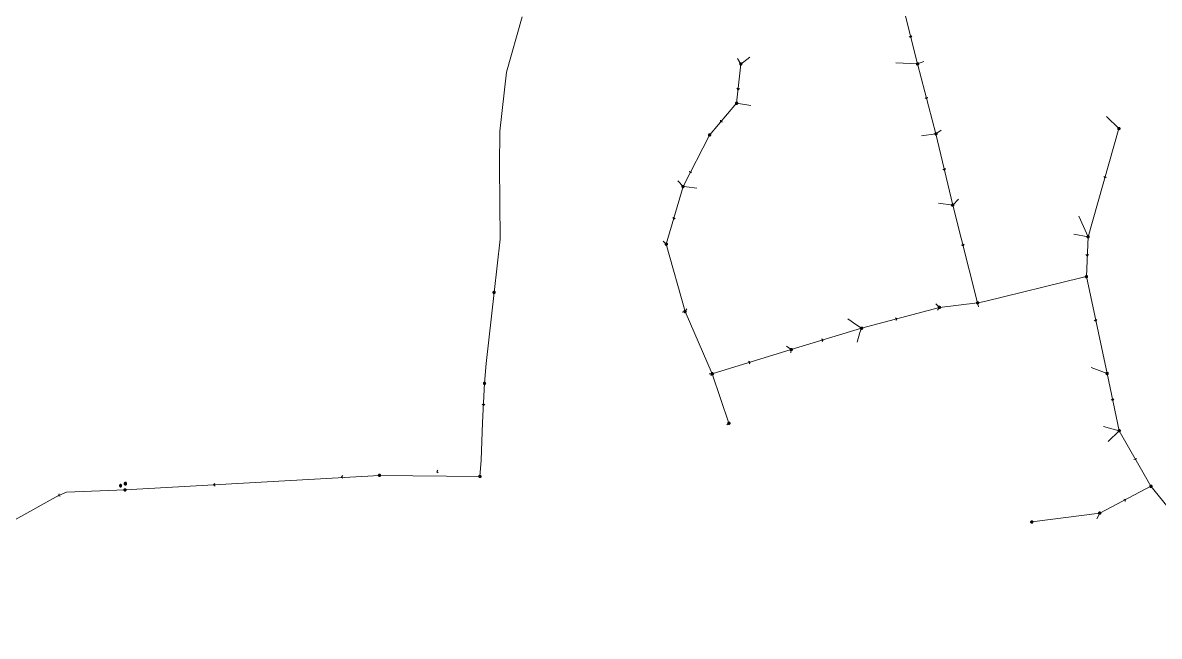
# Model space of a CAD drawing. Header units: metres. Extents: x 25504150 to 25508618, y 6694193 to 6702753.
# Drawn here: x 25506911.7 to 25507360.5, y 6699542.7 to 6699784.9 of the extents above; entities that cross this region are included whole.
import ezdxf

# ---------------------------------------------------------------- set-up
doc = ezdxf.new("R2010")
doc.units = ezdxf.units.M
for name, pattern in [('Paineviemariputket', [0]), ('Sewer_node', [0]), ('Viemariputket', [0]), ('Viemarivarusteet', [0])]:
    doc.linetypes.add(name, pattern=pattern)
for name, color, linetype, lineweight in [('Paineviemariputket', 7, 'Paineviemariputket', 0), ('Sewer_node', 7, 'Sewer_node', 0), ('Viemariputket', 7, 'Viemariputket', 0), ('Viemarivarusteet', 7, 'Viemarivarusteet', 0)]:
    doc.layers.add(name, color=color, linetype=linetype, lineweight=lineweight)

msp = doc.modelspace()

# ---------------------------------------------------------------- linework, layer by layer
at = {"layer": 'Paineviemariputket', "color": 1, "linetype": 'Continuous', "lineweight": 15}
msp.add_polyline3d([(25507097.84, 6699678.46, 51.37), (25507100.22, 6699699.54, 0), (25507099.95, 6699728.38, 0), (25507100.15, 6699742.12, 0), (25507102.72, 6699765.45, 0), (25507108.91, 6699787.22, 0)], dxfattribs=at)
at = {"layer": 'Sewer_node', "color": 46, "linetype": 'Continuous', "true_color": 0x7f5f00, "flags": 128}
for points in [[(25507261.77, 6699779.52), (25507262.42, 6699779.14), (25507262.8, 6699779.78)], [(25507193.67, 6699759.06), (25507194.15, 6699758.49), (25507194.72, 6699758.96)], [(25507267.99, 6699755.32), (25507268.64, 6699754.95), (25507269.02, 6699755.59)], [(25507187.21, 6699746.5), (25507187.29, 6699745.76), (25507188.03, 6699745.83)], [(25507174.99, 6699726.4), (25507175.23, 6699725.69), (25507175.94, 6699725.93)], [(25507275.02, 6699727.12), (25507275.67, 6699726.73), (25507276.06, 6699727.36)], [(25507338.57, 6699724.29), (25507338.95, 6699723.65), (25507339.59, 6699724.02)], [(25507168.38, 6699708.07), (25507168.75, 6699707.42), (25507169.4, 6699707.79)], [(25507282.35, 6699697.25), (25507283, 6699696.88), (25507283.38, 6699697.52)], [(25507331.51, 6699693.44), (25507332.03, 6699692.9), (25507332.57, 6699693.41)], [(25507256.54, 6699667.4), (25507256.91, 6699668.06), (25507256.27, 6699668.43)], [(25507334.79, 6699667.56), (25507335.43, 6699667.17), (25507335.82, 6699667.79)], [(25507227.42, 6699659.06), (25507227.77, 6699659.72), (25507227.12, 6699660.07)], [(25507198.55, 6699650.25), (25507198.89, 6699650.91), (25507198.23, 6699651.26)], [(25507093.11, 6699634.35), (25507093.62, 6699633.8), (25507094.17, 6699634.29)], [(25507341.51, 6699636.15), (25507342.15, 6699635.75), (25507342.54, 6699636.38)], [(25507350.49, 6699612.54), (25507351.22, 6699612.35), (25507351.41, 6699613.07)], [(25507075.69, 6699608.24), (25507075.22, 6699607.66), (25507075.78, 6699607.18)], [(25506987.6, 6699603.05), (25506987.11, 6699602.48), (25506987.66, 6699601.99)], [(25507038.06, 6699606.15), (25507037.57, 6699605.58), (25507038.12, 6699605.09)], [(25506926.07, 6699598.89), (25506925.87, 6699598.16), (25506926.58, 6699597.96)], [(25507346.96, 6699595.95), (25507347.16, 6699596.67), (25507346.45, 6699596.88)]]:
    msp.add_lwpolyline(points, dxfattribs=at)
for points, elevation in [([(25507195.72, 6699768.63), (25507195.71, 6699768.7), (25507195.7, 6699768.77), (25507195.67, 6699768.84), (25507195.63, 6699768.9), (25507195.59, 6699768.96), (25507195.53, 6699769), (25507195.47, 6699769.04), (25507195.4, 6699769.07), (25507195.33, 6699769.08), (25507195.26, 6699769.09), (25507195.19, 6699769.08), (25507195.12, 6699769.07), (25507195.05, 6699769.04), (25507194.99, 6699769), (25507194.93, 6699768.96), (25507194.89, 6699768.9), (25507194.85, 6699768.84), (25507194.82, 6699768.77), (25507194.81, 6699768.7), (25507194.8, 6699768.63), (25507194.81, 6699768.56), (25507194.82, 6699768.49), (25507194.85, 6699768.42), (25507194.89, 6699768.36), (25507194.93, 6699768.3), (25507194.99, 6699768.26), (25507195.05, 6699768.22), (25507195.12, 6699768.19), (25507195.19, 6699768.18), (25507195.26, 6699768.17), (25507195.33, 6699768.18), (25507195.4, 6699768.19), (25507195.47, 6699768.22), (25507195.53, 6699768.26), (25507195.59, 6699768.3), (25507195.63, 6699768.36), (25507195.67, 6699768.42), (25507195.7, 6699768.49), (25507195.71, 6699768.56)], 54.79), ([(25507265.5, 6699768.69), (25507265.49, 6699768.76), (25507265.48, 6699768.83), (25507265.45, 6699768.9), (25507265.41, 6699768.96), (25507265.37, 6699769.02), (25507265.31, 6699769.06), (25507265.25, 6699769.1), (25507265.18, 6699769.13), (25507265.11, 6699769.14), (25507265.04, 6699769.15), (25507264.97, 6699769.14), (25507264.9, 6699769.13), (25507264.83, 6699769.1), (25507264.77, 6699769.06), (25507264.71, 6699769.02), (25507264.67, 6699768.96), (25507264.63, 6699768.9), (25507264.6, 6699768.83), (25507264.59, 6699768.76), (25507264.58, 6699768.69), (25507264.59, 6699768.62), (25507264.6, 6699768.55), (25507264.63, 6699768.48), (25507264.67, 6699768.42), (25507264.71, 6699768.36), (25507264.77, 6699768.32), (25507264.83, 6699768.28), (25507264.9, 6699768.25), (25507264.97, 6699768.24), (25507265.04, 6699768.23), (25507265.11, 6699768.24), (25507265.18, 6699768.25), (25507265.25, 6699768.28), (25507265.31, 6699768.32), (25507265.37, 6699768.36), (25507265.41, 6699768.42), (25507265.45, 6699768.48), (25507265.48, 6699768.55), (25507265.49, 6699768.62)], 54.66), ([(25507194.05, 6699753.16), (25507194.04, 6699753.23), (25507194.03, 6699753.31), (25507194, 6699753.37), (25507193.96, 6699753.44), (25507193.91, 6699753.49), (25507193.86, 6699753.54), (25507193.79, 6699753.58), (25507193.73, 6699753.61), (25507193.65, 6699753.62), (25507193.58, 6699753.63), (25507193.51, 6699753.62), (25507193.43, 6699753.61), (25507193.37, 6699753.58), (25507193.3, 6699753.54), (25507193.25, 6699753.49), (25507193.2, 6699753.44), (25507193.16, 6699753.37), (25507193.13, 6699753.31), (25507193.12, 6699753.23), (25507193.11, 6699753.16), (25507193.12, 6699753.09), (25507193.13, 6699753.01), (25507193.16, 6699752.95), (25507193.2, 6699752.88), (25507193.25, 6699752.83), (25507193.3, 6699752.78), (25507193.37, 6699752.74), (25507193.43, 6699752.71), (25507193.51, 6699752.7), (25507193.58, 6699752.69), (25507193.65, 6699752.7), (25507193.73, 6699752.71), (25507193.79, 6699752.74), (25507193.86, 6699752.78), (25507193.91, 6699752.83), (25507193.96, 6699752.88), (25507194, 6699752.95), (25507194.03, 6699753.01), (25507194.04, 6699753.09)], 54.09), ([(25507183.4, 6699740.61), (25507183.39, 6699740.68), (25507183.38, 6699740.75), (25507183.35, 6699740.82), (25507183.31, 6699740.88), (25507183.27, 6699740.94), (25507183.21, 6699740.98), (25507183.15, 6699741.02), (25507183.08, 6699741.05), (25507183.01, 6699741.06), (25507182.94, 6699741.07), (25507182.87, 6699741.06), (25507182.8, 6699741.05), (25507182.73, 6699741.02), (25507182.67, 6699740.98), (25507182.61, 6699740.94), (25507182.57, 6699740.88), (25507182.53, 6699740.82), (25507182.5, 6699740.75), (25507182.49, 6699740.68), (25507182.48, 6699740.61), (25507182.49, 6699740.54), (25507182.5, 6699740.47), (25507182.53, 6699740.4), (25507182.57, 6699740.34), (25507182.61, 6699740.28), (25507182.67, 6699740.24), (25507182.73, 6699740.2), (25507182.8, 6699740.17), (25507182.87, 6699740.16), (25507182.94, 6699740.15), (25507183.01, 6699740.16), (25507183.08, 6699740.17), (25507183.15, 6699740.2), (25507183.21, 6699740.24), (25507183.27, 6699740.28), (25507183.31, 6699740.34), (25507183.35, 6699740.4), (25507183.38, 6699740.47), (25507183.39, 6699740.54)], 54.02), ([(25507272.76, 6699741.03), (25507272.75, 6699741.1), (25507272.74, 6699741.17), (25507272.71, 6699741.24), (25507272.67, 6699741.3), (25507272.63, 6699741.36), (25507272.57, 6699741.4), (25507272.51, 6699741.44), (25507272.44, 6699741.47), (25507272.37, 6699741.48), (25507272.3, 6699741.49), (25507272.23, 6699741.48), (25507272.16, 6699741.47), (25507272.09, 6699741.44), (25507272.03, 6699741.4), (25507271.97, 6699741.36), (25507271.93, 6699741.3), (25507271.89, 6699741.24), (25507271.86, 6699741.17), (25507271.85, 6699741.1), (25507271.84, 6699741.03), (25507271.85, 6699740.96), (25507271.86, 6699740.89), (25507271.89, 6699740.82), (25507271.93, 6699740.76), (25507271.97, 6699740.7), (25507272.03, 6699740.66), (25507272.09, 6699740.62), (25507272.16, 6699740.59), (25507272.23, 6699740.58), (25507272.3, 6699740.57), (25507272.37, 6699740.58), (25507272.44, 6699740.59), (25507272.51, 6699740.62), (25507272.57, 6699740.66), (25507272.63, 6699740.7), (25507272.67, 6699740.76), (25507272.71, 6699740.82), (25507272.74, 6699740.89), (25507272.75, 6699740.96)], 53.29), ([(25507345, 6699743.17), (25507344.99, 6699743.24), (25507344.98, 6699743.31), (25507344.95, 6699743.38), (25507344.91, 6699743.44), (25507344.87, 6699743.5), (25507344.81, 6699743.54), (25507344.75, 6699743.58), (25507344.68, 6699743.61), (25507344.61, 6699743.62), (25507344.54, 6699743.63), (25507344.47, 6699743.62), (25507344.4, 6699743.61), (25507344.33, 6699743.58), (25507344.27, 6699743.54), (25507344.21, 6699743.5), (25507344.17, 6699743.44), (25507344.13, 6699743.38), (25507344.1, 6699743.31), (25507344.09, 6699743.24), (25507344.08, 6699743.17), (25507344.09, 6699743.1), (25507344.1, 6699743.03), (25507344.13, 6699742.96), (25507344.17, 6699742.9), (25507344.21, 6699742.84), (25507344.27, 6699742.8), (25507344.33, 6699742.76), (25507344.4, 6699742.73), (25507344.47, 6699742.72), (25507344.54, 6699742.71), (25507344.61, 6699742.72), (25507344.68, 6699742.73), (25507344.75, 6699742.76), (25507344.81, 6699742.8), (25507344.87, 6699742.84), (25507344.91, 6699742.9), (25507344.95, 6699742.96), (25507344.98, 6699743.03), (25507344.99, 6699743.1)], 50.35), ([(25507172.89, 6699720.26), (25507172.88, 6699720.33), (25507172.87, 6699720.4), (25507172.84, 6699720.47), (25507172.8, 6699720.53), (25507172.76, 6699720.59), (25507172.7, 6699720.63), (25507172.64, 6699720.67), (25507172.57, 6699720.7), (25507172.5, 6699720.71), (25507172.43, 6699720.72), (25507172.36, 6699720.71), (25507172.29, 6699720.7), (25507172.22, 6699720.67), (25507172.16, 6699720.63), (25507172.1, 6699720.59), (25507172.06, 6699720.53), (25507172.02, 6699720.47), (25507171.99, 6699720.4), (25507171.98, 6699720.33), (25507171.97, 6699720.26), (25507171.98, 6699720.19), (25507171.99, 6699720.12), (25507172.02, 6699720.05), (25507172.06, 6699719.99), (25507172.1, 6699719.93), (25507172.16, 6699719.89), (25507172.22, 6699719.85), (25507172.29, 6699719.82), (25507172.36, 6699719.81), (25507172.43, 6699719.8), (25507172.5, 6699719.81), (25507172.57, 6699719.82), (25507172.64, 6699719.85), (25507172.7, 6699719.89), (25507172.76, 6699719.93), (25507172.8, 6699719.99), (25507172.84, 6699720.05), (25507172.87, 6699720.12), (25507172.88, 6699720.19)], 54.17), ([(25507279.37, 6699712.94), (25507279.36, 6699713.01), (25507279.35, 6699713.08), (25507279.32, 6699713.15), (25507279.28, 6699713.21), (25507279.24, 6699713.27), (25507279.18, 6699713.31), (25507279.12, 6699713.35), (25507279.05, 6699713.38), (25507278.98, 6699713.39), (25507278.91, 6699713.4), (25507278.84, 6699713.39), (25507278.77, 6699713.38), (25507278.7, 6699713.35), (25507278.64, 6699713.31), (25507278.58, 6699713.27), (25507278.54, 6699713.21), (25507278.5, 6699713.15), (25507278.47, 6699713.08), (25507278.46, 6699713.01), (25507278.45, 6699712.94), (25507278.46, 6699712.87), (25507278.47, 6699712.8), (25507278.5, 6699712.73), (25507278.54, 6699712.67), (25507278.58, 6699712.61), (25507278.64, 6699712.57), (25507278.7, 6699712.53), (25507278.77, 6699712.5), (25507278.84, 6699712.49), (25507278.91, 6699712.48), (25507278.98, 6699712.49), (25507279.05, 6699712.5), (25507279.12, 6699712.53), (25507279.18, 6699712.57), (25507279.24, 6699712.61), (25507279.28, 6699712.67), (25507279.32, 6699712.73), (25507279.35, 6699712.8), (25507279.36, 6699712.87)], 51.44), ([(25507332.83, 6699700.43), (25507332.82, 6699700.5), (25507332.81, 6699700.57), (25507332.78, 6699700.64), (25507332.74, 6699700.7), (25507332.7, 6699700.76), (25507332.64, 6699700.8), (25507332.58, 6699700.84), (25507332.51, 6699700.87), (25507332.44, 6699700.88), (25507332.37, 6699700.89), (25507332.3, 6699700.88), (25507332.23, 6699700.87), (25507332.16, 6699700.84), (25507332.1, 6699700.8), (25507332.04, 6699700.76), (25507332, 6699700.7), (25507331.96, 6699700.64), (25507331.93, 6699700.57), (25507331.92, 6699700.5), (25507331.91, 6699700.43), (25507331.92, 6699700.36), (25507331.93, 6699700.29), (25507331.96, 6699700.22), (25507332, 6699700.16), (25507332.04, 6699700.1), (25507332.1, 6699700.06), (25507332.16, 6699700.02), (25507332.23, 6699699.99), (25507332.3, 6699699.98), (25507332.37, 6699699.97), (25507332.44, 6699699.98), (25507332.51, 6699699.99), (25507332.58, 6699700.02), (25507332.64, 6699700.06), (25507332.7, 6699700.1), (25507332.74, 6699700.16), (25507332.78, 6699700.22), (25507332.81, 6699700.29), (25507332.82, 6699700.36)], 49.04), ([(25507166.3, 6699697.48), (25507166.29, 6699697.55), (25507166.28, 6699697.62), (25507166.25, 6699697.69), (25507166.21, 6699697.75), (25507166.17, 6699697.81), (25507166.11, 6699697.85), (25507166.05, 6699697.89), (25507165.98, 6699697.92), (25507165.91, 6699697.93), (25507165.84, 6699697.94), (25507165.77, 6699697.93), (25507165.7, 6699697.92), (25507165.63, 6699697.89), (25507165.57, 6699697.85), (25507165.51, 6699697.81), (25507165.47, 6699697.75), (25507165.43, 6699697.69), (25507165.4, 6699697.62), (25507165.39, 6699697.55), (25507165.38, 6699697.48), (25507165.39, 6699697.41), (25507165.4, 6699697.34), (25507165.43, 6699697.27), (25507165.47, 6699697.21), (25507165.51, 6699697.15), (25507165.57, 6699697.11), (25507165.63, 6699697.07), (25507165.7, 6699697.04), (25507165.77, 6699697.03), (25507165.84, 6699697.02), (25507165.91, 6699697.03), (25507165.98, 6699697.04), (25507166.05, 6699697.07), (25507166.11, 6699697.11), (25507166.17, 6699697.15), (25507166.21, 6699697.21), (25507166.25, 6699697.27), (25507166.28, 6699697.34), (25507166.29, 6699697.41)], 54.32), ([(25507332.18, 6699684.7), (25507332.17, 6699684.77), (25507332.16, 6699684.84), (25507332.13, 6699684.91), (25507332.09, 6699684.97), (25507332.05, 6699685.03), (25507331.99, 6699685.07), (25507331.93, 6699685.11), (25507331.86, 6699685.14), (25507331.79, 6699685.15), (25507331.72, 6699685.16), (25507331.65, 6699685.15), (25507331.58, 6699685.14), (25507331.51, 6699685.11), (25507331.45, 6699685.07), (25507331.39, 6699685.03), (25507331.35, 6699684.97), (25507331.31, 6699684.91), (25507331.28, 6699684.84), (25507331.27, 6699684.77), (25507331.26, 6699684.7), (25507331.27, 6699684.63), (25507331.28, 6699684.56), (25507331.31, 6699684.49), (25507331.35, 6699684.43), (25507331.39, 6699684.37), (25507331.45, 6699684.33), (25507331.51, 6699684.29), (25507331.58, 6699684.26), (25507331.65, 6699684.25), (25507331.72, 6699684.24), (25507331.79, 6699684.25), (25507331.86, 6699684.26), (25507331.93, 6699684.29), (25507331.99, 6699684.33), (25507332.05, 6699684.37), (25507332.09, 6699684.43), (25507332.13, 6699684.49), (25507332.16, 6699684.56), (25507332.17, 6699684.63)], 48.62), ([(25507289.21, 6699674.32), (25507289.2, 6699674.39), (25507289.19, 6699674.46), (25507289.16, 6699674.53), (25507289.12, 6699674.59), (25507289.08, 6699674.65), (25507289.02, 6699674.69), (25507288.96, 6699674.73), (25507288.89, 6699674.76), (25507288.82, 6699674.77), (25507288.75, 6699674.78), (25507288.68, 6699674.77), (25507288.61, 6699674.76), (25507288.54, 6699674.73), (25507288.48, 6699674.69), (25507288.42, 6699674.65), (25507288.38, 6699674.59), (25507288.34, 6699674.53), (25507288.31, 6699674.46), (25507288.3, 6699674.39), (25507288.29, 6699674.32), (25507288.3, 6699674.25), (25507288.31, 6699674.18), (25507288.34, 6699674.11), (25507288.38, 6699674.05), (25507288.42, 6699673.99), (25507288.48, 6699673.95), (25507288.54, 6699673.91), (25507288.61, 6699673.88), (25507288.68, 6699673.87), (25507288.75, 6699673.86), (25507288.82, 6699673.87), (25507288.89, 6699673.88), (25507288.96, 6699673.91), (25507289.02, 6699673.95), (25507289.08, 6699673.99), (25507289.12, 6699674.05), (25507289.16, 6699674.11), (25507289.19, 6699674.18), (25507289.2, 6699674.25)], 49.99), ([(25507173.69, 6699670.89), (25507173.68, 6699670.96), (25507173.67, 6699671.03), (25507173.64, 6699671.1), (25507173.6, 6699671.16), (25507173.56, 6699671.22), (25507173.5, 6699671.26), (25507173.44, 6699671.3), (25507173.37, 6699671.33), (25507173.3, 6699671.34), (25507173.23, 6699671.35), (25507173.16, 6699671.34), (25507173.09, 6699671.33), (25507173.02, 6699671.3), (25507172.96, 6699671.26), (25507172.9, 6699671.22), (25507172.86, 6699671.16), (25507172.82, 6699671.1), (25507172.79, 6699671.03), (25507172.78, 6699670.96), (25507172.77, 6699670.89), (25507172.78, 6699670.82), (25507172.79, 6699670.75), (25507172.82, 6699670.68), (25507172.86, 6699670.62), (25507172.9, 6699670.56), (25507172.96, 6699670.52), (25507173.02, 6699670.48), (25507173.09, 6699670.45), (25507173.16, 6699670.44), (25507173.23, 6699670.43), (25507173.3, 6699670.44), (25507173.37, 6699670.45), (25507173.44, 6699670.48), (25507173.5, 6699670.52), (25507173.56, 6699670.56), (25507173.6, 6699670.62), (25507173.64, 6699670.68), (25507173.67, 6699670.75), (25507173.68, 6699670.82)], 54.55), ([(25507274.13, 6699672.54), (25507274.12, 6699672.61), (25507274.11, 6699672.68), (25507274.08, 6699672.75), (25507274.04, 6699672.81), (25507274, 6699672.87), (25507273.94, 6699672.91), (25507273.88, 6699672.95), (25507273.81, 6699672.98), (25507273.74, 6699672.99), (25507273.67, 6699673), (25507273.6, 6699672.99), (25507273.53, 6699672.98), (25507273.46, 6699672.95), (25507273.4, 6699672.91), (25507273.34, 6699672.87), (25507273.3, 6699672.81), (25507273.26, 6699672.75), (25507273.23, 6699672.68), (25507273.22, 6699672.61), (25507273.21, 6699672.54), (25507273.22, 6699672.47), (25507273.23, 6699672.4), (25507273.26, 6699672.33), (25507273.3, 6699672.27), (25507273.34, 6699672.21), (25507273.4, 6699672.17), (25507273.46, 6699672.13), (25507273.53, 6699672.1), (25507273.6, 6699672.09), (25507273.67, 6699672.08), (25507273.74, 6699672.09), (25507273.81, 6699672.1), (25507273.88, 6699672.13), (25507273.94, 6699672.17), (25507274, 6699672.21), (25507274.04, 6699672.27), (25507274.08, 6699672.33), (25507274.11, 6699672.4), (25507274.12, 6699672.47)], 51.11), ([(25507243.4, 6699664.31), (25507243.39, 6699664.38), (25507243.38, 6699664.46), (25507243.35, 6699664.52), (25507243.31, 6699664.59), (25507243.26, 6699664.64), (25507243.21, 6699664.69), (25507243.14, 6699664.73), (25507243.08, 6699664.76), (25507243, 6699664.77), (25507242.93, 6699664.78), (25507242.86, 6699664.77), (25507242.78, 6699664.76), (25507242.72, 6699664.73), (25507242.65, 6699664.69), (25507242.6, 6699664.64), (25507242.55, 6699664.59), (25507242.51, 6699664.52), (25507242.48, 6699664.46), (25507242.47, 6699664.38), (25507242.46, 6699664.31), (25507242.47, 6699664.24), (25507242.48, 6699664.16), (25507242.51, 6699664.1), (25507242.55, 6699664.03), (25507242.6, 6699663.98), (25507242.65, 6699663.93), (25507242.72, 6699663.89), (25507242.78, 6699663.86), (25507242.86, 6699663.85), (25507242.93, 6699663.84), (25507243, 6699663.85), (25507243.08, 6699663.86), (25507243.14, 6699663.89), (25507243.21, 6699663.93), (25507243.26, 6699663.98), (25507243.31, 6699664.03), (25507243.35, 6699664.1), (25507243.38, 6699664.16), (25507243.39, 6699664.24)], 52.51), ([(25507215.63, 6699655.91), (25507215.62, 6699655.98), (25507215.61, 6699656.05), (25507215.58, 6699656.12), (25507215.54, 6699656.18), (25507215.5, 6699656.24), (25507215.44, 6699656.28), (25507215.38, 6699656.32), (25507215.31, 6699656.35), (25507215.24, 6699656.36), (25507215.17, 6699656.37), (25507215.1, 6699656.36), (25507215.03, 6699656.35), (25507214.96, 6699656.32), (25507214.9, 6699656.28), (25507214.84, 6699656.24), (25507214.8, 6699656.18), (25507214.76, 6699656.12), (25507214.73, 6699656.05), (25507214.72, 6699655.98), (25507214.71, 6699655.91), (25507214.72, 6699655.84), (25507214.73, 6699655.77), (25507214.76, 6699655.7), (25507214.8, 6699655.64), (25507214.84, 6699655.58), (25507214.9, 6699655.54), (25507214.96, 6699655.5), (25507215.03, 6699655.47), (25507215.1, 6699655.46), (25507215.17, 6699655.45), (25507215.24, 6699655.46), (25507215.31, 6699655.47), (25507215.38, 6699655.5), (25507215.44, 6699655.54), (25507215.5, 6699655.58), (25507215.54, 6699655.64), (25507215.58, 6699655.7), (25507215.61, 6699655.77), (25507215.62, 6699655.84)], 53.56), ([(25507184.47, 6699646.34), (25507184.46, 6699646.41), (25507184.45, 6699646.48), (25507184.42, 6699646.55), (25507184.38, 6699646.61), (25507184.34, 6699646.67), (25507184.28, 6699646.71), (25507184.22, 6699646.75), (25507184.15, 6699646.78), (25507184.08, 6699646.79), (25507184.01, 6699646.8), (25507183.94, 6699646.79), (25507183.87, 6699646.78), (25507183.8, 6699646.75), (25507183.74, 6699646.71), (25507183.68, 6699646.67), (25507183.64, 6699646.61), (25507183.6, 6699646.55), (25507183.57, 6699646.48), (25507183.56, 6699646.41), (25507183.55, 6699646.34), (25507183.56, 6699646.27), (25507183.57, 6699646.2), (25507183.6, 6699646.13), (25507183.64, 6699646.07), (25507183.68, 6699646.01), (25507183.74, 6699645.97), (25507183.8, 6699645.93), (25507183.87, 6699645.9), (25507183.94, 6699645.89), (25507184.01, 6699645.88), (25507184.08, 6699645.89), (25507184.15, 6699645.9), (25507184.22, 6699645.93), (25507184.28, 6699645.97), (25507184.34, 6699646.01), (25507184.38, 6699646.07), (25507184.42, 6699646.13), (25507184.45, 6699646.2), (25507184.46, 6699646.27)], 54.56), ([(25507340.34, 6699646.44), (25507340.33, 6699646.51), (25507340.32, 6699646.58), (25507340.29, 6699646.65), (25507340.25, 6699646.71), (25507340.21, 6699646.77), (25507340.15, 6699646.81), (25507340.09, 6699646.85), (25507340.02, 6699646.88), (25507339.95, 6699646.89), (25507339.88, 6699646.9), (25507339.81, 6699646.89), (25507339.74, 6699646.88), (25507339.67, 6699646.85), (25507339.61, 6699646.81), (25507339.55, 6699646.77), (25507339.51, 6699646.71), (25507339.47, 6699646.65), (25507339.44, 6699646.58), (25507339.43, 6699646.51), (25507339.42, 6699646.44), (25507339.43, 6699646.37), (25507339.44, 6699646.3), (25507339.47, 6699646.23), (25507339.51, 6699646.17), (25507339.55, 6699646.11), (25507339.61, 6699646.07), (25507339.67, 6699646.03), (25507339.74, 6699646), (25507339.81, 6699645.99), (25507339.88, 6699645.98), (25507339.95, 6699645.99), (25507340.02, 6699646), (25507340.09, 6699646.03), (25507340.15, 6699646.07), (25507340.21, 6699646.11), (25507340.25, 6699646.17), (25507340.29, 6699646.23), (25507340.32, 6699646.3), (25507340.33, 6699646.37)], 48.15), ([(25507191.03, 6699626.8), (25507191.02, 6699626.87), (25507191.01, 6699626.94), (25507190.98, 6699627.01), (25507190.94, 6699627.07), (25507190.9, 6699627.13), (25507190.84, 6699627.17), (25507190.78, 6699627.21), (25507190.71, 6699627.24), (25507190.64, 6699627.25), (25507190.57, 6699627.26), (25507190.5, 6699627.25), (25507190.43, 6699627.24), (25507190.36, 6699627.21), (25507190.3, 6699627.17), (25507190.24, 6699627.13), (25507190.2, 6699627.07), (25507190.16, 6699627.01), (25507190.13, 6699626.94), (25507190.12, 6699626.87), (25507190.11, 6699626.8), (25507190.12, 6699626.73), (25507190.13, 6699626.66), (25507190.16, 6699626.59), (25507190.2, 6699626.53), (25507190.24, 6699626.47), (25507190.3, 6699626.43), (25507190.36, 6699626.39), (25507190.43, 6699626.36), (25507190.5, 6699626.35), (25507190.57, 6699626.34), (25507190.64, 6699626.35), (25507190.71, 6699626.36), (25507190.78, 6699626.39), (25507190.84, 6699626.43), (25507190.9, 6699626.47), (25507190.94, 6699626.53), (25507190.98, 6699626.59), (25507191.01, 6699626.66), (25507191.02, 6699626.73)], 53.31), ([(25507345.11, 6699623.86), (25507345.1, 6699623.93), (25507345.09, 6699624), (25507345.06, 6699624.07), (25507345.02, 6699624.13), (25507344.98, 6699624.19), (25507344.92, 6699624.23), (25507344.86, 6699624.27), (25507344.79, 6699624.3), (25507344.72, 6699624.31), (25507344.65, 6699624.32), (25507344.58, 6699624.31), (25507344.51, 6699624.3), (25507344.44, 6699624.27), (25507344.38, 6699624.23), (25507344.32, 6699624.19), (25507344.28, 6699624.13), (25507344.24, 6699624.07), (25507344.21, 6699624), (25507344.2, 6699623.93), (25507344.19, 6699623.86), (25507344.2, 6699623.79), (25507344.21, 6699623.72), (25507344.24, 6699623.65), (25507344.28, 6699623.59), (25507344.32, 6699623.53), (25507344.38, 6699623.49), (25507344.44, 6699623.45), (25507344.51, 6699623.42), (25507344.58, 6699623.41), (25507344.65, 6699623.4), (25507344.72, 6699623.41), (25507344.79, 6699623.42), (25507344.86, 6699623.45), (25507344.92, 6699623.49), (25507344.98, 6699623.53), (25507345.02, 6699623.59), (25507345.06, 6699623.65), (25507345.09, 6699623.72), (25507345.1, 6699623.79)], 47.98), ([(25507357.63, 6699601.91), (25507357.62, 6699601.98), (25507357.61, 6699602.06), (25507357.58, 6699602.12), (25507357.54, 6699602.19), (25507357.49, 6699602.24), (25507357.44, 6699602.29), (25507357.37, 6699602.33), (25507357.31, 6699602.36), (25507357.23, 6699602.37), (25507357.16, 6699602.38), (25507357.09, 6699602.37), (25507357.01, 6699602.36), (25507356.95, 6699602.33), (25507356.88, 6699602.29), (25507356.83, 6699602.24), (25507356.78, 6699602.19), (25507356.74, 6699602.12), (25507356.71, 6699602.06), (25507356.7, 6699601.98), (25507356.69, 6699601.91), (25507356.7, 6699601.84), (25507356.71, 6699601.76), (25507356.74, 6699601.7), (25507356.78, 6699601.63), (25507356.83, 6699601.58), (25507356.88, 6699601.53), (25507356.95, 6699601.49), (25507357.01, 6699601.46), (25507357.09, 6699601.45), (25507357.16, 6699601.44), (25507357.23, 6699601.45), (25507357.31, 6699601.46), (25507357.37, 6699601.49), (25507357.44, 6699601.53), (25507357.49, 6699601.58), (25507357.54, 6699601.63), (25507357.58, 6699601.7), (25507357.61, 6699601.76), (25507357.62, 6699601.84)], 47.65), ([(25507310.6, 6699587.81), (25507310.59, 6699587.88), (25507310.58, 6699587.95), (25507310.55, 6699588.02), (25507310.51, 6699588.08), (25507310.47, 6699588.14), (25507310.41, 6699588.18), (25507310.35, 6699588.22), (25507310.28, 6699588.25), (25507310.21, 6699588.26), (25507310.14, 6699588.27), (25507310.07, 6699588.26), (25507310, 6699588.25), (25507309.93, 6699588.22), (25507309.87, 6699588.18), (25507309.81, 6699588.14), (25507309.77, 6699588.08), (25507309.73, 6699588.02), (25507309.7, 6699587.95), (25507309.69, 6699587.88), (25507309.68, 6699587.81), (25507309.69, 6699587.74), (25507309.7, 6699587.67), (25507309.73, 6699587.6), (25507309.77, 6699587.54), (25507309.81, 6699587.48), (25507309.87, 6699587.44), (25507309.93, 6699587.4), (25507310, 6699587.37), (25507310.07, 6699587.36), (25507310.14, 6699587.35), (25507310.21, 6699587.36), (25507310.28, 6699587.37), (25507310.35, 6699587.4), (25507310.41, 6699587.44), (25507310.47, 6699587.48), (25507310.51, 6699587.54), (25507310.55, 6699587.6), (25507310.58, 6699587.67), (25507310.59, 6699587.74)], 52.34), ([(25507337.4, 6699591.32), (25507337.39, 6699591.39), (25507337.38, 6699591.46), (25507337.35, 6699591.53), (25507337.31, 6699591.59), (25507337.27, 6699591.65), (25507337.21, 6699591.69), (25507337.15, 6699591.73), (25507337.08, 6699591.76), (25507337.01, 6699591.77), (25507336.94, 6699591.78), (25507336.87, 6699591.77), (25507336.8, 6699591.76), (25507336.73, 6699591.73), (25507336.67, 6699591.69), (25507336.61, 6699591.65), (25507336.57, 6699591.59), (25507336.53, 6699591.53), (25507336.5, 6699591.46), (25507336.49, 6699591.39), (25507336.48, 6699591.32), (25507336.49, 6699591.25), (25507336.5, 6699591.18), (25507336.53, 6699591.11), (25507336.57, 6699591.05), (25507336.61, 6699590.99), (25507336.67, 6699590.95), (25507336.73, 6699590.91), (25507336.8, 6699590.88), (25507336.87, 6699590.87), (25507336.94, 6699590.86), (25507337.01, 6699590.87), (25507337.08, 6699590.88), (25507337.15, 6699590.91), (25507337.21, 6699590.95), (25507337.27, 6699590.99), (25507337.31, 6699591.05), (25507337.35, 6699591.11), (25507337.38, 6699591.18), (25507337.39, 6699591.25)], 49.12)]:
    msp.add_lwpolyline(points, close=True, dxfattribs=dict(at, elevation=elevation))
for points in [[(25507098.3, 6699678.46), (25507098.29, 6699678.53), (25507098.28, 6699678.6), (25507098.25, 6699678.67), (25507098.21, 6699678.73), (25507098.17, 6699678.79), (25507098.11, 6699678.83), (25507098.05, 6699678.87), (25507097.98, 6699678.9), (25507097.91, 6699678.91), (25507097.84, 6699678.92), (25507097.77, 6699678.91), (25507097.7, 6699678.9), (25507097.63, 6699678.87), (25507097.57, 6699678.83), (25507097.51, 6699678.79), (25507097.47, 6699678.73), (25507097.43, 6699678.67), (25507097.4, 6699678.6), (25507097.39, 6699678.53), (25507097.38, 6699678.46), (25507097.39, 6699678.39), (25507097.4, 6699678.32), (25507097.43, 6699678.25), (25507097.47, 6699678.19), (25507097.51, 6699678.13), (25507097.57, 6699678.09), (25507097.63, 6699678.05), (25507097.7, 6699678.02), (25507097.77, 6699678.01), (25507097.84, 6699678), (25507097.91, 6699678.01), (25507097.98, 6699678.02), (25507098.05, 6699678.05), (25507098.11, 6699678.09), (25507098.17, 6699678.13), (25507098.21, 6699678.19), (25507098.25, 6699678.25), (25507098.28, 6699678.32), (25507098.29, 6699678.39)], [(25507094.52, 6699642.56), (25507094.51, 6699642.63), (25507094.5, 6699642.7), (25507094.47, 6699642.77), (25507094.43, 6699642.83), (25507094.39, 6699642.89), (25507094.33, 6699642.93), (25507094.27, 6699642.97), (25507094.2, 6699643), (25507094.13, 6699643.01), (25507094.06, 6699643.02), (25507093.99, 6699643.01), (25507093.92, 6699643), (25507093.85, 6699642.97), (25507093.79, 6699642.93), (25507093.73, 6699642.89), (25507093.69, 6699642.83), (25507093.65, 6699642.77), (25507093.62, 6699642.7), (25507093.61, 6699642.63), (25507093.6, 6699642.56), (25507093.61, 6699642.49), (25507093.62, 6699642.42), (25507093.65, 6699642.35), (25507093.69, 6699642.29), (25507093.73, 6699642.23), (25507093.79, 6699642.19), (25507093.85, 6699642.15), (25507093.92, 6699642.12), (25507093.99, 6699642.11), (25507094.06, 6699642.1), (25507094.13, 6699642.11), (25507094.2, 6699642.12), (25507094.27, 6699642.15), (25507094.33, 6699642.19), (25507094.39, 6699642.23), (25507094.43, 6699642.29), (25507094.47, 6699642.35), (25507094.5, 6699642.42), (25507094.51, 6699642.49)], [(25507053.03, 6699606.22), (25507053.02, 6699606.29), (25507053.01, 6699606.36), (25507052.98, 6699606.43), (25507052.94, 6699606.49), (25507052.9, 6699606.55), (25507052.84, 6699606.59), (25507052.78, 6699606.63), (25507052.71, 6699606.66), (25507052.64, 6699606.67), (25507052.57, 6699606.68), (25507052.5, 6699606.67), (25507052.43, 6699606.66), (25507052.36, 6699606.63), (25507052.3, 6699606.59), (25507052.24, 6699606.55), (25507052.2, 6699606.49), (25507052.16, 6699606.43), (25507052.13, 6699606.36), (25507052.12, 6699606.29), (25507052.11, 6699606.22), (25507052.12, 6699606.15), (25507052.13, 6699606.08), (25507052.16, 6699606.01), (25507052.2, 6699605.95), (25507052.24, 6699605.89), (25507052.3, 6699605.85), (25507052.36, 6699605.81), (25507052.43, 6699605.78), (25507052.5, 6699605.77), (25507052.57, 6699605.76), (25507052.64, 6699605.77), (25507052.71, 6699605.78), (25507052.78, 6699605.81), (25507052.84, 6699605.85), (25507052.9, 6699605.89), (25507052.94, 6699605.95), (25507052.98, 6699606.01), (25507053.01, 6699606.08), (25507053.02, 6699606.15)], [(25507092.71, 6699605.78), (25507092.7, 6699605.85), (25507092.69, 6699605.92), (25507092.66, 6699605.99), (25507092.62, 6699606.05), (25507092.58, 6699606.11), (25507092.52, 6699606.15), (25507092.46, 6699606.19), (25507092.39, 6699606.22), (25507092.32, 6699606.23), (25507092.25, 6699606.24), (25507092.18, 6699606.23), (25507092.11, 6699606.22), (25507092.04, 6699606.19), (25507091.98, 6699606.15), (25507091.92, 6699606.11), (25507091.88, 6699606.05), (25507091.84, 6699605.99), (25507091.81, 6699605.92), (25507091.8, 6699605.85), (25507091.79, 6699605.78), (25507091.8, 6699605.71), (25507091.81, 6699605.64), (25507091.84, 6699605.57), (25507091.88, 6699605.51), (25507091.92, 6699605.45), (25507091.98, 6699605.41), (25507092.04, 6699605.37), (25507092.11, 6699605.34), (25507092.18, 6699605.33), (25507092.25, 6699605.32), (25507092.32, 6699605.33), (25507092.39, 6699605.34), (25507092.46, 6699605.37), (25507092.52, 6699605.41), (25507092.58, 6699605.45), (25507092.62, 6699605.51), (25507092.66, 6699605.57), (25507092.69, 6699605.64), (25507092.7, 6699605.71)], [(25506952.58, 6699600.48), (25506952.57, 6699600.55), (25506952.56, 6699600.62), (25506952.53, 6699600.69), (25506952.49, 6699600.75), (25506952.45, 6699600.81), (25506952.39, 6699600.85), (25506952.33, 6699600.89), (25506952.26, 6699600.92), (25506952.19, 6699600.93), (25506952.12, 6699600.94), (25506952.05, 6699600.93), (25506951.98, 6699600.92), (25506951.91, 6699600.89), (25506951.85, 6699600.85), (25506951.79, 6699600.81), (25506951.75, 6699600.75), (25506951.71, 6699600.69), (25506951.68, 6699600.62), (25506951.67, 6699600.55), (25506951.66, 6699600.48), (25506951.67, 6699600.41), (25506951.68, 6699600.34), (25506951.71, 6699600.27), (25506951.75, 6699600.21), (25506951.79, 6699600.15), (25506951.85, 6699600.11), (25506951.91, 6699600.07), (25506951.98, 6699600.04), (25506952.05, 6699600.03), (25506952.12, 6699600.02), (25506952.19, 6699600.03), (25506952.26, 6699600.04), (25506952.33, 6699600.07), (25506952.39, 6699600.11), (25506952.45, 6699600.15), (25506952.49, 6699600.21), (25506952.53, 6699600.27), (25506952.56, 6699600.34), (25506952.57, 6699600.41)]]:
    msp.add_lwpolyline(points, close=True, dxfattribs=at)
at = {"layer": 'Viemariputket', "color": 1, "linetype": 'Continuous', "lineweight": 15}
for p, q in [((25507259.5, 6699790.76), (25507265.04, 6699768.69)), ((25507195.26, 6699768.63, 52.8), (25507193.58, 6699753.16, 52.09)), ((25507195.26, 6699768.63, 52.86), (25507193.94, 6699770.76)), ((25507195.26, 6699768.63, 52.88), (25507198.8, 6699771.31, 52.91)), ((25507265.04, 6699768.69), (25507256.44, 6699769.07)), ((25507265.04, 6699768.69), (25507267.48, 6699769.7)), ((25507265.04, 6699768.69), (25507272.3, 6699741.03, 50.97)), ((25507193.58, 6699753.16, 52.05), (25507182.94, 6699740.61)), ((25507193.58, 6699753.16, 52.14), (25507199.26, 6699752.26, 52.22)), ((25507344.54, 6699743.17), (25507339.57, 6699747.91)), ((25507272.3, 6699741.03, 50.99), (25507266.65, 6699740.3)), ((25507272.3, 6699741.03, 51.09), (25507274.34, 6699742.54)), ((25507272.3, 6699741.03, 50.97), (25507278.91, 6699712.94)), ((25507344.54, 6699743.17), (25507332.37, 6699700.43)), ((25507172.43, 6699720.26, 51.88), (25507182.94, 6699740.61)), ((25507172.43, 6699720.26, 51.86), (25507165.84, 6699697.48, 51.65)), ((25507172.43, 6699720.26, 51.8), (25507170.34, 6699722.58, 51.97)), ((25507278.91, 6699712.94), (25507281.23, 6699715.27)), ((25507278.91, 6699712.94), (25507273.37, 6699713.73)), ((25507278.91, 6699712.94), (25507288.75, 6699674.32)), ((25507332.37, 6699700.43), (25507328.7, 6699708.51)), ((25507332.37, 6699700.43), (25507326.8, 6699701.46)), ((25507165.84, 6699697.48), (25507164.64, 6699698.68)), ((25507165.84, 6699697.48, 51.64), (25507173.23, 6699670.89, 51.41)), ((25507332.37, 6699700.43), (25507331.72, 6699684.7)), ((25507331.72, 6699684.7), (25507339.88, 6699646.44)), ((25507273.67, 6699672.54), (25507272.19, 6699673.92)), ((25507273.67, 6699672.54), (25507288.75, 6699674.32)), ((25507288.75, 6699674.32), (25507289.11, 6699672.77)), ((25507173.23, 6699670.89), (25507172.15, 6699670.72)), ((25507173.23, 6699670.89), (25507173.94, 6699671.95)), ((25507173.23, 6699670.89, 51.39), (25507184.01, 6699646.34, 51.27)), ((25507242.93, 6699664.31, 50.24), (25507273.67, 6699672.54, 48.76)), ((25507273.67, 6699672.54), (25507272.91, 6699671.46)), ((25507215.17, 6699655.91, 51.08), (25507242.93, 6699664.31, 50.25)), ((25507184.01, 6699646.34), (25507215.17, 6699655.91)), ((25507215.17, 6699655.91), (25507213.27, 6699657.18)), ((25507215.17, 6699655.91), (25507215.04, 6699654.61)), ((25507339.88, 6699646.44), (25507333.56, 6699648.8)), ((25507184.01, 6699646.34), (25507182.8, 6699646.34)), ((25507184.01, 6699646.34), (25507183.42, 6699645.64)), ((25507190.57, 6699626.8, 51.41), (25507184.01, 6699646.34, 51.29)), ((25507339.88, 6699646.44), (25507344.65, 6699623.86)), ((25507190.57, 6699626.8), (25507189.75, 6699626.15)), ((25507344.65, 6699623.86), (25507338.44, 6699625.55)), ((25507344.65, 6699623.86), (25507340.25, 6699619.64)), ((25507344.65, 6699623.86), (25507357.16, 6699601.91)), ((25507052.57, 6699606.22, 44.86), (25506952.12, 6699600.48, 37.57)), ((25507092.25, 6699605.78, 45.81), (25507052.57, 6699606.22, 44.86)), ((25507336.94, 6699591.32), (25507357.16, 6699601.91)), ((25507357.16, 6699601.91, 45.26), (25507380.82, 6699572.61, 43.27)), ((25507336.94, 6699591.32), (25507310.14, 6699587.81)), ((25507336.94, 6699591.31), (25507335.87, 6699589.03))]:
    msp.add_line(p, q, dxfattribs=at)
for points in [[(25507172.43, 6699720.26, 51.82), (25507173.81, 6699720.13, 0), (25507177.93, 6699719.61, 51.9)], [(25507288.89, 6699674.35, 0.32), (25507291.48, 6699674.92, 0.32), (25507329.97, 6699684.33, 0.32), (25507331.72, 6699684.7, 46.25)], [(25507094.06, 6699642.56, 48.46), (25507094.74, 6699650.44, 0), (25507097.84, 6699678.46, 51.02)], [(25507242.93, 6699664.31, 50.29), (25507241.09, 6699665.55, 0), (25507237.46, 6699667.97, 50.3)], [(25507242.93, 6699664.31, 50.31), (25507242.28, 6699662.58, 50.32), (25507241.16, 6699658.76, 50.32)], [(25507092.25, 6699605.78, 45.81), (25507092.73, 6699612.25, 0), (25507093.29, 6699627.15, 0), (25507094.06, 6699642.56, 48.46)], [(25506846.56, 6699542.68, 0), (25506853.3, 6699548.08, 0), (25506865.86, 6699558.41, 0), (25506879.41, 6699568.83, 0), (25506884.31, 6699572.5, 34.53), (25506889.97, 6699576.96, 0), (25506896.39, 6699581.94, 0), (25506909.81, 6699589.3, 35.5), (25506926.19, 6699598.34, 0), (25506926.26, 6699598.4, 0), (25506929, 6699599.6, 0), (25506952.12, 6699600.48, 37.57)]]:
    msp.add_polyline3d(points, dxfattribs=at)
at = {"layer": 'Viemarivarusteet', "color": 2, "linetype": 'Continuous', "lineweight": 25, "flags": 128}
for points, elevation in [([(25506949.94, 6699602.08), (25506949.96, 6699602.01), (25506949.98, 6699601.95), (25506950.02, 6699601.89), (25506950.06, 6699601.84), (25506950.12, 6699601.8), (25506950.17, 6699601.76), (25506950.24, 6699601.74), (25506950.3, 6699601.72), (25506950.37, 6699601.71), (25506950.44, 6699601.72), (25506950.51, 6699601.74), (25506950.57, 6699601.76), (25506950.63, 6699601.8), (25506950.68, 6699601.84), (25506950.72, 6699601.9), (25506950.76, 6699601.95), (25506950.78, 6699602.02), (25506950.8, 6699602.08), (25506950.81, 6699602.15), (25506950.8, 6699602.22), (25506950.78, 6699602.29), (25506950.76, 6699602.35), (25506950.72, 6699602.41), (25506950.68, 6699602.46), (25506950.62, 6699602.5), (25506950.57, 6699602.54), (25506950.5, 6699602.56), (25506950.44, 6699602.58), (25506950.37, 6699602.59), (25506950.3, 6699602.58), (25506950.23, 6699602.56), (25506950.17, 6699602.54), (25506950.11, 6699602.5), (25506950.06, 6699602.46), (25506950.02, 6699602.4), (25506949.98, 6699602.35), (25506949.96, 6699602.28), (25506949.94, 6699602.22), (25506949.93, 6699602.15)], 41.74), ([(25506952.75, 6699602.95), (25506952.74, 6699603.03), (25506952.73, 6699603.1), (25506952.7, 6699603.17), (25506952.66, 6699603.23), (25506952.61, 6699603.29), (25506952.55, 6699603.34), (25506952.49, 6699603.38), (25506952.42, 6699603.41), (25506952.35, 6699603.42), (25506952.27, 6699603.43), (25506952.19, 6699603.42), (25506952.12, 6699603.41), (25506952.05, 6699603.38), (25506951.99, 6699603.34), (25506951.93, 6699603.29), (25506951.88, 6699603.23), (25506951.84, 6699603.17), (25506951.81, 6699603.1), (25506951.8, 6699603.03), (25506951.79, 6699602.95), (25506951.8, 6699602.87), (25506951.81, 6699602.8), (25506951.84, 6699602.73), (25506951.88, 6699602.67), (25506951.93, 6699602.61), (25506951.99, 6699602.56), (25506952.05, 6699602.52), (25506952.12, 6699602.49), (25506952.19, 6699602.48), (25506952.27, 6699602.47), (25506952.35, 6699602.48), (25506952.42, 6699602.49), (25506952.49, 6699602.52), (25506952.55, 6699602.56), (25506952.61, 6699602.61), (25506952.66, 6699602.67), (25506952.7, 6699602.73), (25506952.73, 6699602.8), (25506952.74, 6699602.87)], 42.61)]:
    msp.add_lwpolyline(points, close=True, dxfattribs=dict(at, elevation=elevation))
at = {"layer": 'Viemarivarusteet', "color": 1}
for p in [(25507195.26, 6699768.63, 54.79), (25507265.04, 6699768.69, 54.66), (25507193.58, 6699753.16, 54.09), (25507272.3, 6699741.03, 53.29), (25507344.54, 6699743.17, 50.35), (25507182.94, 6699740.61, 54.02), (25507172.43, 6699720.26, 54.17), (25507278.91, 6699712.94, 51.44), (25507165.84, 6699697.48, 54.32), (25507332.37, 6699700.43, 49.04), (25507331.72, 6699684.7, 48.62), (25507097.84, 6699678.46), (25507288.75, 6699674.32, 49.99), (25507173.23, 6699670.89, 54.55), (25507273.67, 6699672.54, 51.11), (25507242.93, 6699664.31, 52.51), (25507215.17, 6699655.91, 53.56), (25507094.06, 6699642.56), (25507184.01, 6699646.34, 54.56), (25507339.88, 6699646.44, 48.15), (25507190.57, 6699626.8, 53.31), (25507344.65, 6699623.86, 47.98), (25507052.57, 6699606.22), (25507092.25, 6699605.78), (25507357.16, 6699601.91, 47.65), (25506952.12, 6699600.48), (25507336.94, 6699591.32, 49.12), (25507310.14, 6699587.81, 52.34)]:
    msp.add_point(p, dxfattribs=at)
at = {"layer": 'Viemarivarusteet', "color": 28, "true_color": 0x0a0a0a}
for p in [(25506950.37, 6699602.15, 41.74), (25506952.27, 6699602.95, 42.61)]:
    msp.add_point(p, dxfattribs=at)

doc.saveas('drawing.dxf')
